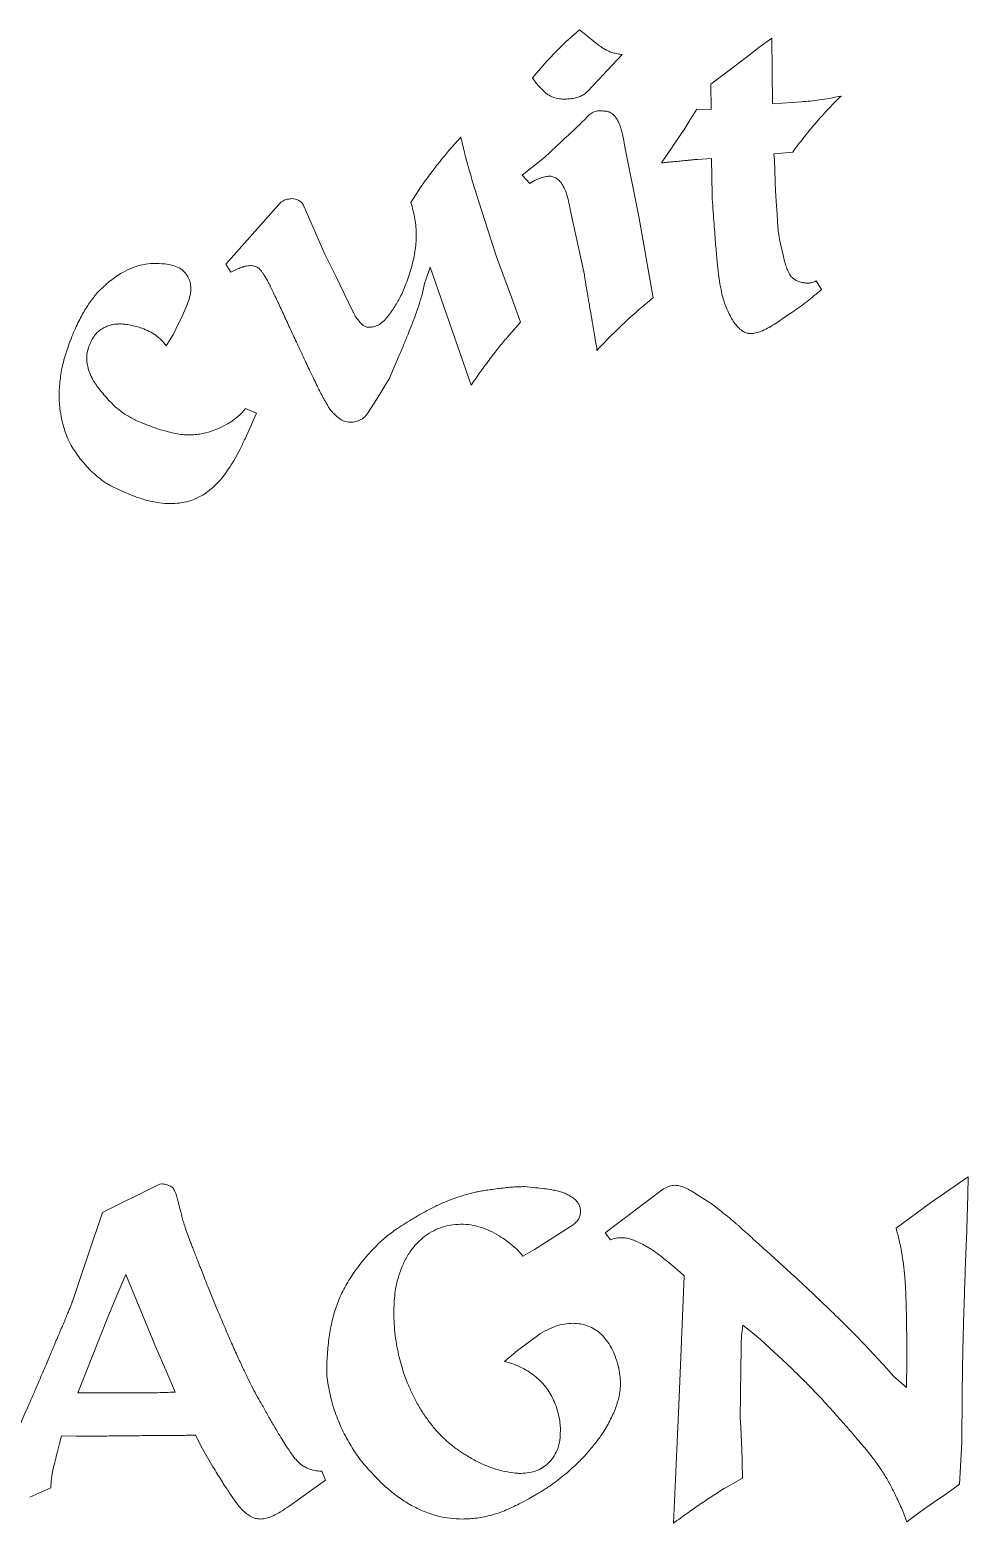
# Model space of a CAD drawing. Header units: millimetres. Extents: x -30 to 30, y -30 to 30.
# Drawn here: x 4.31 to 13.88, y 6.47 to 21.69 of the extents above; entities that cross this region are included whole.
import ezdxf

# ---------------------------------------------------------------- set-up
doc = ezdxf.new("R2010")
doc.units = ezdxf.units.MM

msp = doc.modelspace()

# ---------------------------------------------------------------- linework, layer by layer
at = {"color": 7, "linetype": 'Continuous', "lineweight": 15}
for p, q in [((9.786, 21.576), (9.921, 21.693)), ((9.921, 21.693), (10, 21.632)), ((11.62, 21.412), (11.75, 21.512)), ((11.75, 21.512), (11.881, 21.608)), ((11.881, 21.608), (11.888, 20.94)), ((10.357, 21.442), (10.004, 21.069)), ((11.44, 21.277), (11.62, 21.412)), ((9.478, 21.15), (9.442, 21.204)), ((11.261, 21.141), (11.44, 21.277)), ((11.265, 20.881), (11.261, 21.141)), ((11.056, 20.789), (11.119, 20.885)), ((11.119, 20.885), (11.265, 20.881)), ((11.888, 20.94), (12.185, 20.96)), ((10.994, 20.689), (11.056, 20.789)), ((10.756, 20.339), (10.994, 20.689)), ((10.38, 20.517), (10.525, 19.791)), ((12.095, 20.446), (11.904, 20.429)), ((11.904, 20.429), (11.908, 20.364)), ((9.336, 20.213), (9.567, 20.396)), ((11.267, 20.382), (11.125, 20.372)), ((11.273, 20.007), (11.267, 20.382)), ((11.908, 20.364), (11.921, 20.041)), ((9.414, 20.127), (9.336, 20.213)), ((9.452, 20.151), (9.414, 20.127)), ((8.2, 19.935), (8.303, 20.093)), ((6.312, 19.306), (6.854, 19.914)), ((7.109, 19.895), (7.324, 19.407)), ((8.897, 19.93), (9.071, 19.391)), ((9.97, 19.196), (9.825, 19.863)), ((10.525, 19.791), (10.671, 18.963)), ((11.956, 19.585), (11.962, 19.558)), ((11.962, 19.558), (12.001, 19.382)), ((7.324, 19.407), (7.435, 19.184)), ((9.071, 19.391), (9.239, 18.932)), ((6.363, 19.222), (6.312, 19.306)), ((6.392, 19.236), (6.363, 19.222)), ((7.435, 19.184), (7.609, 18.823)), ((8.399, 19.275), (8.349, 19.134)), ((8.816, 18.071), (8.399, 19.275)), ((8.342, 19.122), (8.32, 19.014)), ((8.349, 19.134), (8.342, 19.122)), ((12.333, 19.135), (12.389, 19.047)), ((5.914, 18.883), (5.857, 18.752)), ((9.239, 18.932), (9.32, 18.714)), ((5.857, 18.752), (5.835, 18.707)), ((12.054, 18.791), (11.927, 18.705)), ((12.085, 18.812), (12.054, 18.791)), ((5.78, 18.592), (5.706, 18.471)), ((5.803, 18.643), (5.78, 18.592)), ((5.835, 18.707), (5.803, 18.643)), ((9.32, 18.714), (9.182, 18.558)), ((4.917, 18.465), (4.897, 18.391)), ((8.076, 18.359), (7.991, 18.16)), ((7.974, 18.125), (7.858, 17.934)), ((7.984, 18.138), (7.974, 18.125)), ((7.991, 18.16), (7.984, 18.138)), ((6.514, 17.832), (6.625, 17.785)), ((7.858, 17.934), (7.758, 17.782)), ((6.625, 17.785), (6.509, 17.526)), ((5.054, 9.637), (5.629, 9.924)), ((13.502, 9.737), (13.885, 10.002)), ((13.885, 10.002), (13.881, 9.819)), ((10.181, 9.431), (10.779, 9.879)), ((11.108, 9.828), (11.263, 9.728)), ((13.881, 9.819), (13.867, 9.353)), ((4.99, 9.445), (5.054, 9.637)), ((13.15, 9.477), (13.502, 9.737)), ((4.972, 9.399), (4.99, 9.445)), ((9.855, 9.513), (9.462, 9.262)), ((4.752, 8.741), (4.972, 9.399)), ((10.236, 9.358), (10.181, 9.431)), ((9.462, 9.262), (9.343, 9.193)), ((11.83, 9.244), (12.076, 9.02)), ((5.292, 9.006), (5.2, 8.792)), ((5.607, 8.248), (5.292, 9.006)), ((10.948, 9.029), (10.857, 9.107)), ((10.989, 8.993), (10.948, 9.029)), ((10.962, 8.33), (10.989, 8.993)), ((6.132, 8.878), (6.223, 8.654)), ((5.2, 8.792), (5.109, 8.572)), ((5.109, 8.572), (4.803, 7.8)), ((9.288, 8.23), (9.494, 8.385)), ((11.574, 8.376), (11.569, 8.303)), ((11.588, 8.49), (11.574, 8.376)), ((11.684, 8.412), (11.588, 8.49)), ((11.766, 8.344), (11.684, 8.412)), ((5.703, 8.024), (5.607, 8.248)), ((9.155, 8.12), (9.288, 8.23)), ((10.934, 7.672), (10.962, 8.33)), ((12.086, 8.047), (11.766, 8.344)), ((12.835, 8.285), (13.054, 8.047)), ((9.206, 8.106), (9.155, 8.12)), ((13.255, 7.855), (13.259, 8.129)), ((5.798, 7.805), (5.703, 8.024)), ((13.054, 8.047), (13.122, 7.97)), ((13.122, 7.97), (13.255, 7.855)), ((4.803, 7.8), (5.406, 7.8)), ((5.748, 7.805), (5.798, 7.805)), ((9.713, 7.549), (9.681, 7.664)), ((10.907, 7.07), (10.934, 7.672)), ((11.56, 7.54), (11.565, 7.453)), ((4.638, 7.362), (4.616, 7.284)), ((4.785, 7.357), (4.638, 7.362)), ((4.803, 7.357), (4.785, 7.357)), ((6.018, 7.344), (6.004, 7.366)), ((6.063, 7.252), (6.018, 7.344)), ((11.565, 7.453), (11.579, 7.129)), ((13.821, 7.362), (13.821, 7.294)), ((4.616, 7.284), (4.592, 7.188)), ((6.182, 7.046), (6.063, 7.252)), ((13.821, 7.294), (13.798, 6.869)), ((10.879, 6.471), (10.907, 7.07)), ((11.579, 7.129), (11.579, 7.088)), ((11.579, 7.088), (11.583, 6.928)), ((7.329, 6.91), (6.959, 6.645)), ((7.292, 7.001), (7.329, 6.91)), ((11.583, 6.928), (11.409, 6.832)), ((13.798, 6.869), (13.666, 6.773)), ((4.529, 6.832), (4.314, 6.736)), ((9.403, 6.718), (9.325, 6.677)), ((9.489, 6.768), (9.403, 6.718)), ((13.666, 6.773), (13.533, 6.681)), ((13.259, 6.485), (13.218, 6.594)), ((13.397, 6.585), (13.259, 6.485)), ((13.533, 6.681), (13.397, 6.585))]:
    msp.add_line(p, q, dxfattribs=at)
for points, knots in [([(10, 21.632), (10.018, 21.616), (10.053, 21.587), (10.102, 21.548), (10.145, 21.516), (10.183, 21.492), (10.222, 21.474), (10.263, 21.46), (10.309, 21.448), (10.341, 21.444), (10.357, 21.442)], [0, 0, 0, 0, 0.1760279, 0.3287517, 0.4571276, 0.562818, 0.6601829, 0.7649484, 0.8786819, 1, 1, 1, 1]), ([(9.442, 21.204), (9.497, 21.269), (9.606, 21.399), (9.727, 21.517), (9.786, 21.576)], [0, 0, 0, 0, 0.505242, 1, 1, 1, 1]), ([(9.839, 20.993), (9.823, 20.991), (9.786, 20.987), (9.728, 20.988), (9.666, 20.998), (9.617, 21.021), (9.579, 21.047), (9.549, 21.076), (9.514, 21.109), (9.491, 21.136), (9.478, 21.15)], [0, 0, 0, 0, 0.121039, 0.265391, 0.416884, 0.566641, 0.649791, 0.749754, 0.865263, 1, 1, 1, 1]), ([(10.004, 21.069), (9.994, 21.059), (9.975, 21.04), (9.936, 21.019), (9.891, 21.002), (9.857, 20.996), (9.839, 20.993)], [0, 0, 0, 0, 0.21772, 0.44839, 0.7075, 1, 1, 1, 1]), ([(12.588, 21.019), (12.542, 20.972), (12.451, 20.88), (12.323, 20.738), (12.204, 20.594), (12.131, 20.495), (12.095, 20.446)], [0, 0, 0, 0, 0.259573, 0.512071, 0.759141, 1, 1, 1, 1]), ([(12.185, 20.96), (12.214, 20.962), (12.276, 20.967), (12.372, 20.979), (12.476, 20.995), (12.549, 21.011), (12.588, 21.019)], [0, 0, 0, 0, 0.219669, 0.453075, 0.710745, 1, 1, 1, 1]), ([(10.018, 20.826), (10.032, 20.837), (10.057, 20.856), (10.089, 20.864), (10.104, 20.867)], [0, 0, 0, 0, 0.520447, 1, 1, 1, 1]), ([(10.104, 20.867), (10.107, 20.868), (10.116, 20.868), (10.133, 20.868), (10.156, 20.866), (10.184, 20.866), (10.215, 20.861), (10.246, 20.845), (10.275, 20.821), (10.301, 20.787), (10.326, 20.741), (10.346, 20.68), (10.366, 20.604), (10.375, 20.548), (10.38, 20.517)], [0, 0, 0, 0, 0.019533, 0.053316, 0.097569, 0.156096, 0.219551, 0.284634, 0.357501, 0.438872, 0.538319, 0.663655, 0.816496, 1, 1, 1, 1]), ([(9.567, 20.396), (9.611, 20.437), (9.702, 20.522), (9.814, 20.627), (9.9, 20.707), (9.951, 20.757), (9.99, 20.795), (10.01, 20.817), (10.018, 20.826)], [0, 0, 0, 0, 0.291403, 0.597048, 0.73937, 0.854678, 0.941525, 1, 1, 1, 1]), ([(8.498, 20.353), (8.532, 20.395), (8.601, 20.479), (8.674, 20.559), (8.71, 20.599)], [0, 0, 0, 0, 0.502156, 1, 1, 1, 1]), ([(8.71, 20.599), (8.722, 20.549), (8.746, 20.446), (8.78, 20.317), (8.812, 20.209), (8.837, 20.121), (8.866, 20.027), (8.887, 19.963), (8.897, 19.93)], [0, 0, 0, 0, 0.221966, 0.454086, 0.576915, 0.708763, 0.85018, 1, 1, 1, 1]), ([(8.303, 20.093), (8.32, 20.117), (8.353, 20.164), (8.403, 20.231), (8.451, 20.294), (8.482, 20.334), (8.498, 20.353)], [0, 0, 0, 0, 0.272277, 0.532305, 0.772836, 1, 1, 1, 1]), ([(11.125, 20.372), (11.115, 20.372), (11.091, 20.371), (11.051, 20.366), (11.002, 20.362), (10.947, 20.356), (10.892, 20.35), (10.841, 20.346), (10.796, 20.341), (10.769, 20.339), (10.756, 20.339)], [0, 0, 0, 0, 0.085824, 0.195206, 0.326074, 0.482156, 0.638238, 0.77799, 0.898032, 1, 1, 1, 1]), ([(9.584, 20.199), (9.563, 20.195), (9.517, 20.184), (9.475, 20.163), (9.452, 20.151)], [0, 0, 0, 0, 0.457259, 1, 1, 1, 1]), ([(9.825, 19.863), (9.82, 19.892), (9.811, 19.945), (9.79, 20.018), (9.768, 20.08), (9.739, 20.129), (9.707, 20.166), (9.67, 20.191), (9.627, 20.203), (9.598, 20.201), (9.584, 20.199)], [0, 0, 0, 0, 0.18816, 0.352043, 0.493712, 0.615204, 0.71881, 0.813072, 0.90388, 1, 1, 1, 1]), ([(6.854, 19.914), (6.86, 19.921), (6.871, 19.934), (6.893, 19.949), (6.916, 19.961), (6.934, 19.964), (6.943, 19.966)], [0, 0, 0, 0, 0.252762, 0.499558, 0.743235, 1, 1, 1, 1]), ([(6.943, 19.966), (6.96, 19.97), (6.994, 19.977), (7.038, 19.965), (7.068, 19.949), (7.087, 19.934), (7.101, 19.916), (7.106, 19.902), (7.109, 19.895)], [0, 0, 0, 0, 0.2617403, 0.5252673, 0.6575952, 0.773321, 0.8869771, 1, 1, 1, 1]), ([(11.401, 18.903), (11.395, 18.925), (11.38, 18.971), (11.364, 19.047), (11.348, 19.134), (11.338, 19.215), (11.329, 19.29), (11.322, 19.359), (11.315, 19.44), (11.307, 19.531), (11.299, 19.634), (11.291, 19.748), (11.282, 19.874), (11.276, 19.961), (11.273, 20.007)], [0, 0, 0, 0, 0.060099, 0.130088, 0.209146, 0.298388, 0.350963, 0.412984, 0.485699, 0.568518, 0.660804, 0.76379, 0.876841, 1, 1, 1, 1]), ([(11.921, 20.041), (11.923, 20.005), (11.928, 19.941), (11.934, 19.852), (11.939, 19.78), (11.941, 19.723), (11.945, 19.678), (11.948, 19.641), (11.952, 19.611), (11.955, 19.593), (11.956, 19.585)], [0, 0, 0, 0, 0.232024, 0.426323, 0.584342, 0.706083, 0.800399, 0.881738, 0.947418, 1, 1, 1, 1]), ([(7.943, 18.744), (7.969, 18.778), (8.021, 18.845), (8.076, 18.937), (8.116, 19.018), (8.145, 19.088), (8.173, 19.167), (8.2, 19.252), (8.225, 19.341), (8.243, 19.429), (8.253, 19.516), (8.256, 19.6), (8.253, 19.684), (8.242, 19.767), (8.225, 19.851), (8.209, 19.907), (8.2, 19.935)], [0, 0, 0, 0, 0.100907, 0.201199, 0.254579, 0.314399, 0.379858, 0.452057, 0.526021, 0.597267, 0.665474, 0.731719, 0.796923, 0.86364, 0.930696, 1, 1, 1, 1]), ([(12.001, 19.382), (12.006, 19.36), (12.016, 19.32), (12.034, 19.265), (12.052, 19.221), (12.071, 19.186), (12.096, 19.162), (12.125, 19.141), (12.159, 19.126), (12.184, 19.12), (12.197, 19.117)], [0, 0, 0, 0, 0.19231, 0.35476, 0.488198, 0.592576, 0.686028, 0.782093, 0.886222, 1, 1, 1, 1]), ([(5.001, 19.012), (5.023, 19.034), (5.066, 19.077), (5.132, 19.133), (5.196, 19.182), (5.24, 19.209), (5.261, 19.221)], [0, 0, 0, 0, 0.280684, 0.541128, 0.78085, 1, 1, 1, 1]), ([(5.261, 19.221), (5.294, 19.238), (5.36, 19.272), (5.467, 19.302), (5.578, 19.316), (5.653, 19.31), (5.69, 19.307)], [0, 0, 0, 0, 0.2523037, 0.497959, 0.7459346, 1, 1, 1, 1]), ([(5.69, 19.307), (5.717, 19.303), (5.767, 19.296), (5.835, 19.27), (5.89, 19.231), (5.914, 19.196), (5.926, 19.178)], [0, 0, 0, 0, 0.289548, 0.544292, 0.774983, 1, 1, 1, 1]), ([(6.485, 19.276), (6.479, 19.274), (6.467, 19.269), (6.446, 19.262), (6.421, 19.249), (6.402, 19.241), (6.392, 19.236)], [0, 0, 0, 0, 0.167196, 0.384028, 0.664211, 1, 1, 1, 1]), ([(7.275, 18), (7.272, 18.005), (7.266, 18.019), (7.254, 18.043), (7.238, 18.076), (7.219, 18.117), (7.195, 18.165), (7.169, 18.222), (7.138, 18.287), (7.092, 18.384), (7.035, 18.508), (6.966, 18.654), (6.901, 18.796), (6.848, 18.91), (6.808, 18.995), (6.781, 19.052), (6.756, 19.103), (6.732, 19.147), (6.71, 19.183), (6.691, 19.214), (6.673, 19.238), (6.653, 19.261), (6.623, 19.281), (6.582, 19.291), (6.535, 19.29), (6.502, 19.281), (6.485, 19.276)], [0, 0, 0, 0, 0.011571, 0.028739, 0.051504, 0.080063, 0.114025, 0.153599, 0.199325, 0.250092, 0.355935, 0.458223, 0.556605, 0.651257, 0.695495, 0.735247, 0.771261, 0.802629, 0.82975, 0.852439, 0.871215, 0.885979, 0.910975, 0.936482, 0.965692, 1, 1, 1, 1]), ([(10.099, 18.426), (10.095, 18.455), (10.085, 18.516), (10.068, 18.613), (10.05, 18.723), (10.033, 18.82), (10.019, 18.901), (10.009, 18.957), (10.001, 19.009), (9.993, 19.056), (9.985, 19.098), (9.98, 19.135), (9.974, 19.167), (9.971, 19.187), (9.97, 19.196)], [0, 0, 0, 0, 0.1105124, 0.2367453, 0.3792613, 0.5382027, 0.6180905, 0.6919948, 0.7597734, 0.8207324, 0.8748733, 0.9228896, 0.9649209, 1, 1, 1, 1]), ([(5.926, 19.178), (5.931, 19.168), (5.941, 19.148), (5.951, 19.115), (5.956, 19.08), (5.958, 19.044), (5.953, 19.006), (5.944, 18.967), (5.932, 18.925), (5.92, 18.897), (5.914, 18.883)], [0, 0, 0, 0, 0.1116767, 0.2219553, 0.3351764, 0.4514646, 0.5748069, 0.7069234, 0.8485315, 1, 1, 1, 1]), ([(12.389, 19.047), (12.365, 19.026), (12.316, 18.985), (12.242, 18.924), (12.165, 18.867), (12.112, 18.83), (12.085, 18.812)], [0, 0, 0, 0, 0.25171, 0.499041, 0.745158, 1, 1, 1, 1]), ([(12.197, 19.117), (12.208, 19.115), (12.228, 19.112), (12.248, 19.112), (12.257, 19.112)], [0, 0, 0, 0, 0.56266, 1, 1, 1, 1]), ([(12.257, 19.112), (12.269, 19.113), (12.296, 19.117), (12.32, 19.128), (12.333, 19.135)], [0, 0, 0, 0, 0.446536, 1, 1, 1, 1]), ([(4.708, 18.474), (4.72, 18.505), (4.742, 18.564), (4.777, 18.647), (4.812, 18.723), (4.859, 18.812), (4.919, 18.91), (4.975, 18.979), (5.001, 19.012)], [0, 0, 0, 0, 0.159662, 0.306371, 0.442727, 0.566596, 0.79413, 1, 1, 1, 1]), ([(8.32, 19.014), (8.308, 18.973), (8.285, 18.891), (8.256, 18.81), (8.241, 18.768)], [0, 0, 0, 0, 0.490424, 1, 1, 1, 1]), ([(10.671, 18.963), (10.621, 18.921), (10.52, 18.836), (10.374, 18.705), (10.234, 18.568), (10.144, 18.474), (10.099, 18.426)], [0, 0, 0, 0, 0.25144, 0.501762, 0.751165, 1, 1, 1, 1]), ([(11.678, 18.597), (11.665, 18.598), (11.639, 18.598), (11.601, 18.612), (11.564, 18.636), (11.529, 18.67), (11.495, 18.713), (11.462, 18.767), (11.431, 18.832), (11.412, 18.879), (11.401, 18.903)], [0, 0, 0, 0, 0.08763, 0.176764, 0.275026, 0.384851, 0.510318, 0.653795, 0.816923, 1, 1, 1, 1]), ([(7.609, 18.823), (7.614, 18.815), (7.623, 18.797), (7.639, 18.766), (7.666, 18.731), (7.695, 18.697), (7.727, 18.67), (7.762, 18.661), (7.8, 18.661), (7.827, 18.669), (7.841, 18.673)], [0, 0, 0, 0, 0.093586, 0.195833, 0.33037, 0.522412, 0.629174, 0.737988, 0.857561, 1, 1, 1, 1]), ([(7.841, 18.673), (7.859, 18.68), (7.897, 18.697), (7.927, 18.728), (7.943, 18.744)], [0, 0, 0, 0, 0.462239, 1, 1, 1, 1]), ([(8.241, 18.768), (8.23, 18.741), (8.208, 18.681), (8.17, 18.585), (8.125, 18.477), (8.093, 18.4), (8.076, 18.359)], [0, 0, 0, 0, 0.200135, 0.433625, 0.701078, 1, 1, 1, 1]), ([(5.063, 18.654), (5.046, 18.643), (5.013, 18.622), (4.973, 18.578), (4.94, 18.525), (4.925, 18.486), (4.917, 18.465)], [0, 0, 0, 0, 0.239696, 0.481858, 0.732098, 1, 1, 1, 1]), ([(5.458, 18.651), (5.438, 18.658), (5.399, 18.671), (5.341, 18.684), (5.287, 18.694), (5.236, 18.696), (5.188, 18.694), (5.143, 18.687), (5.101, 18.673), (5.075, 18.66), (5.063, 18.654)], [0, 0, 0, 0, 0.156467, 0.301638, 0.434706, 0.559772, 0.67512, 0.786854, 0.894069, 1, 1, 1, 1]), ([(5.706, 18.471), (5.69, 18.492), (5.658, 18.532), (5.599, 18.581), (5.532, 18.623), (5.483, 18.642), (5.458, 18.651)], [0, 0, 0, 0, 0.248345, 0.493698, 0.74226, 1, 1, 1, 1]), ([(11.927, 18.705), (11.903, 18.69), (11.858, 18.661), (11.793, 18.627), (11.734, 18.606), (11.696, 18.6), (11.678, 18.597)], [0, 0, 0, 0, 0.313992, 0.58152, 0.808848, 1, 1, 1, 1]), ([(4.621, 17.831), (4.618, 17.857), (4.613, 17.908), (4.613, 17.986), (4.616, 18.065), (4.625, 18.145), (4.637, 18.226), (4.656, 18.308), (4.679, 18.391), (4.699, 18.446), (4.708, 18.474)], [0, 0, 0, 0, 0.1175024, 0.2366061, 0.3568079, 0.4796248, 0.6053878, 0.7336804, 0.8646832, 1, 1, 1, 1]), ([(9.182, 18.558), (9.168, 18.541), (9.138, 18.506), (9.093, 18.45), (9.046, 18.39), (8.982, 18.305), (8.903, 18.199), (8.844, 18.113), (8.816, 18.071)], [0, 0, 0, 0, 0.1100707, 0.2272322, 0.3523584, 0.4861408, 0.7513188, 1, 1, 1, 1]), ([(4.897, 18.391), (4.895, 18.37), (4.892, 18.326), (4.903, 18.259), (4.924, 18.192), (4.946, 18.149), (4.957, 18.126)], [0, 0, 0, 0, 0.2368728, 0.4759926, 0.7293734, 1, 1, 1, 1]), ([(4.957, 18.126), (4.968, 18.11), (4.99, 18.073), (5.033, 18.017), (5.086, 17.955), (5.147, 17.887), (5.22, 17.819), (5.308, 17.759), (5.408, 17.705), (5.481, 17.677), (5.519, 17.663)], [0, 0, 0, 0, 0.079856, 0.17438, 0.283463, 0.407344, 0.541921, 0.683623, 0.835851, 1, 1, 1, 1]), ([(7.434, 17.763), (7.421, 17.775), (7.397, 17.797), (7.371, 17.831), (7.352, 17.864), (7.331, 17.9), (7.305, 17.946), (7.286, 17.981), (7.275, 18)], [0, 0, 0, 0, 0.181023, 0.342031, 0.441308, 0.584908, 0.770844, 1, 1, 1, 1]), ([(4.737, 17.457), (4.723, 17.485), (4.694, 17.54), (4.662, 17.631), (4.636, 17.729), (4.626, 17.796), (4.621, 17.831)], [0, 0, 0, 0, 0.235499, 0.478499, 0.733123, 1, 1, 1, 1]), ([(6.318, 17.669), (6.338, 17.68), (6.376, 17.703), (6.428, 17.743), (6.474, 17.785), (6.501, 17.816), (6.514, 17.832)], [0, 0, 0, 0, 0.2676144, 0.5234386, 0.766136, 1, 1, 1, 1]), ([(5.519, 17.663), (5.552, 17.65), (5.613, 17.628), (5.703, 17.602), (5.782, 17.581), (5.854, 17.569), (5.921, 17.564), (5.985, 17.566), (6.047, 17.572), (6.126, 17.589), (6.218, 17.618), (6.286, 17.652), (6.318, 17.669)], [0, 0, 0, 0, 0.125905, 0.237239, 0.336488, 0.421957, 0.500971, 0.577417, 0.652676, 0.726687, 0.868937, 1, 1, 1, 1]), ([(7.654, 17.705), (7.634, 17.7), (7.596, 17.69), (7.537, 17.697), (7.481, 17.721), (7.45, 17.749), (7.434, 17.763)], [0, 0, 0, 0, 0.251944, 0.487063, 0.729783, 1, 1, 1, 1]), ([(7.758, 17.782), (7.751, 17.773), (7.738, 17.755), (7.713, 17.734), (7.685, 17.716), (7.664, 17.709), (7.654, 17.705)], [0, 0, 0, 0, 0.252926, 0.498182, 0.745835, 1, 1, 1, 1]), ([(6.509, 17.526), (6.493, 17.49), (6.461, 17.422), (6.409, 17.325), (6.356, 17.238), (6.302, 17.16), (6.245, 17.091), (6.186, 17.033), (6.126, 16.982), (6.083, 16.955), (6.062, 16.942)], [0, 0, 0, 0, 0.156808, 0.303344, 0.439227, 0.56694, 0.685726, 0.797149, 0.901541, 1, 1, 1, 1]), ([(4.934, 17.201), (4.915, 17.222), (4.877, 17.261), (4.825, 17.325), (4.778, 17.389), (4.751, 17.435), (4.737, 17.457)], [0, 0, 0, 0, 0.260006, 0.510964, 0.758039, 1, 1, 1, 1]), ([(5.225, 17.004), (5.197, 17.017), (5.144, 17.043), (5.069, 17.087), (5.001, 17.14), (4.957, 17.18), (4.934, 17.201)], [0, 0, 0, 0, 0.267524, 0.500597, 0.73391, 1, 1, 1, 1]), ([(6.062, 16.942), (6.035, 16.928), (5.98, 16.9), (5.889, 16.876), (5.792, 16.863), (5.69, 16.865), (5.581, 16.879), (5.467, 16.908), (5.347, 16.949), (5.267, 16.985), (5.225, 17.004)], [0, 0, 0, 0, 0.105384, 0.212344, 0.322363, 0.439021, 0.563506, 0.697616, 0.843253, 1, 1, 1, 1]), ([(5.629, 9.924), (5.637, 9.926), (5.653, 9.93), (5.679, 9.928), (5.708, 9.922), (5.728, 9.915), (5.739, 9.91)], [0, 0, 0, 0, 0.203547, 0.432533, 0.695878, 1, 1, 1, 1]), ([(5.739, 9.91), (5.751, 9.904), (5.775, 9.891), (5.79, 9.862), (5.8, 9.838), (5.806, 9.82), (5.813, 9.797), (5.821, 9.769), (5.83, 9.736), (5.84, 9.698), (5.851, 9.655), (5.859, 9.625), (5.863, 9.609)], [0, 0, 0, 0, 0.115481, 0.243071, 0.285576, 0.341735, 0.414129, 0.50222, 0.604677, 0.72098, 0.853555, 1, 1, 1, 1]), ([(8.416, 9.682), (8.45, 9.699), (8.522, 9.735), (8.636, 9.779), (8.749, 9.818), (8.841, 9.841), (8.912, 9.855), (8.97, 9.865), (9.036, 9.874), (9.105, 9.883), (9.175, 9.891), (9.241, 9.897), (9.301, 9.9), (9.339, 9.901), (9.357, 9.901)], [0, 0, 0, 0, 0.1170684, 0.2476332, 0.3756359, 0.4848291, 0.538684, 0.5992105, 0.6663314, 0.740843, 0.815194, 0.8832703, 0.9450634, 1, 1, 1, 1]), ([(9.357, 9.901), (9.395, 9.898), (9.464, 9.891), (9.558, 9.881), (9.633, 9.87), (9.691, 9.86), (9.739, 9.846), (9.781, 9.83), (9.821, 9.808), (9.859, 9.784), (9.891, 9.756), (9.914, 9.723), (9.929, 9.688), (9.931, 9.663), (9.932, 9.65)], [0, 0, 0, 0, 0.1680622, 0.3070122, 0.4179858, 0.5011332, 0.5688508, 0.6356618, 0.7017828, 0.7683954, 0.8324315, 0.8896279, 0.9441586, 1, 1, 1, 1]), ([(10.779, 9.879), (10.798, 9.889), (10.834, 9.909), (10.874, 9.913), (10.893, 9.915)], [0, 0, 0, 0, 0.529846, 1, 1, 1, 1]), ([(10.893, 9.915), (10.908, 9.914), (10.941, 9.911), (10.991, 9.893), (11.048, 9.866), (11.087, 9.841), (11.108, 9.828)], [0, 0, 0, 0, 0.190394, 0.416143, 0.684972, 1, 1, 1, 1]), ([(5.863, 9.609), (5.867, 9.592), (5.876, 9.555), (5.894, 9.497), (5.916, 9.432), (5.938, 9.373), (5.959, 9.32), (5.976, 9.274), (5.996, 9.222), (6.02, 9.165), (6.043, 9.101), (6.072, 9.032), (6.101, 8.957), (6.122, 8.905), (6.132, 8.878)], [0, 0, 0, 0, 0.06826, 0.146291, 0.23395, 0.332375, 0.387944, 0.451544, 0.52318, 0.602675, 0.68989, 0.785756, 0.888863, 1, 1, 1, 1]), ([(8.046, 9.463), (8.071, 9.48), (8.124, 9.515), (8.21, 9.569), (8.309, 9.625), (8.379, 9.663), (8.416, 9.682)], [0, 0, 0, 0, 0.208215, 0.44467, 0.708024, 1, 1, 1, 1]), ([(9.932, 9.65), (9.931, 9.637), (9.929, 9.611), (9.914, 9.573), (9.889, 9.54), (9.866, 9.522), (9.855, 9.513)], [0, 0, 0, 0, 0.240145, 0.479574, 0.727748, 1, 1, 1, 1]), ([(11.263, 9.728), (11.283, 9.714), (11.324, 9.684), (11.386, 9.634), (11.452, 9.581), (11.496, 9.542), (11.519, 9.523)], [0, 0, 0, 0, 0.223103, 0.463988, 0.724381, 1, 1, 1, 1]), ([(7.826, 9.275), (7.861, 9.31), (7.929, 9.378), (8.007, 9.435), (8.046, 9.463)], [0, 0, 0, 0, 0.501212, 1, 1, 1, 1]), ([(8.708, 9.518), (8.673, 9.516), (8.604, 9.513), (8.503, 9.485), (8.408, 9.441), (8.319, 9.38), (8.239, 9.302), (8.171, 9.208), (8.113, 9.1), (8.087, 9.02), (8.073, 8.979)], [0, 0, 0, 0, 0.116912, 0.231395, 0.346873, 0.46674, 0.590865, 0.71904, 0.853954, 1, 1, 1, 1]), ([(9.101, 9.399), (9.069, 9.417), (9.008, 9.453), (8.91, 9.49), (8.811, 9.514), (8.743, 9.517), (8.708, 9.518)], [0, 0, 0, 0, 0.2626001, 0.5097962, 0.7512943, 1, 1, 1, 1]), ([(11.519, 9.523), (11.526, 9.516), (11.543, 9.502), (11.57, 9.478), (11.601, 9.449), (11.638, 9.418), (11.678, 9.379), (11.725, 9.339), (11.776, 9.292), (11.811, 9.26), (11.83, 9.244)], [0, 0, 0, 0, 0.069548, 0.155924, 0.25677, 0.37457, 0.507897, 0.65593, 0.82067, 1, 1, 1, 1]), ([(13.259, 8.129), (13.259, 8.178), (13.26, 8.27), (13.258, 8.403), (13.257, 8.526), (13.254, 8.638), (13.251, 8.739), (13.249, 8.829), (13.243, 8.908), (13.238, 9), (13.226, 9.107), (13.207, 9.232), (13.182, 9.355), (13.161, 9.436), (13.15, 9.477)], [0, 0, 0, 0, 0.106205, 0.204621, 0.294754, 0.377598, 0.451675, 0.518463, 0.577025, 0.627806, 0.721366, 0.814521, 0.907008, 1, 1, 1, 1]), ([(9.343, 9.193), (9.327, 9.212), (9.294, 9.251), (9.236, 9.303), (9.172, 9.354), (9.125, 9.384), (9.101, 9.399)], [0, 0, 0, 0, 0.2329644, 0.475955, 0.7308845, 1, 1, 1, 1]), ([(10.35, 9.38), (10.331, 9.38), (10.292, 9.378), (10.255, 9.365), (10.236, 9.358)], [0, 0, 0, 0, 0.481977, 1, 1, 1, 1]), ([(10.857, 9.107), (10.83, 9.129), (10.778, 9.171), (10.702, 9.229), (10.631, 9.276), (10.565, 9.314), (10.505, 9.343), (10.449, 9.364), (10.398, 9.378), (10.365, 9.38), (10.35, 9.38)], [0, 0, 0, 0, 0.179882, 0.342038, 0.487987, 0.616985, 0.731125, 0.832232, 0.92179, 1, 1, 1, 1]), ([(13.867, 9.353), (13.864, 9.28), (13.857, 9.129), (13.85, 8.895), (13.842, 8.646), (13.834, 8.386), (13.828, 8.123), (13.825, 7.863), (13.822, 7.61), (13.822, 7.444), (13.821, 7.362)], [0, 0, 0, 0, 0.110214, 0.228025, 0.352798, 0.485186, 0.619216, 0.749579, 0.876617, 1, 1, 1, 1]), ([(7.342, 7.997), (7.343, 8.061), (7.346, 8.187), (7.365, 8.368), (7.396, 8.535), (7.434, 8.666), (7.472, 8.765), (7.507, 8.838), (7.546, 8.911), (7.592, 8.984), (7.642, 9.058), (7.698, 9.131), (7.76, 9.203), (7.804, 9.251), (7.826, 9.275)], [0, 0, 0, 0, 0.138058, 0.266901, 0.387294, 0.500304, 0.55617, 0.613272, 0.672268, 0.733606, 0.796353, 0.861967, 0.929569, 1, 1, 1, 1]), ([(12.076, 9.02), (12.148, 8.954), (12.286, 8.826), (12.484, 8.638), (12.665, 8.459), (12.78, 8.341), (12.835, 8.285)], [0, 0, 0, 0, 0.275772, 0.534632, 0.775717, 1, 1, 1, 1]), ([(8.073, 8.979), (8.066, 8.952), (8.051, 8.897), (8.037, 8.81), (8.029, 8.714), (8.028, 8.648), (8.027, 8.613)], [0, 0, 0, 0, 0.221218, 0.460548, 0.720912, 1, 1, 1, 1]), ([(4.588, 8.344), (4.599, 8.369), (4.619, 8.417), (4.649, 8.486), (4.675, 8.547), (4.696, 8.601), (4.716, 8.646), (4.731, 8.685), (4.743, 8.716), (4.75, 8.734), (4.752, 8.741)], [0, 0, 0, 0, 0.1918597, 0.3657837, 0.5205657, 0.6548083, 0.7696849, 0.8654489, 0.9426952, 1, 1, 1, 1]), ([(6.223, 8.654), (6.248, 8.596), (6.294, 8.486), (6.362, 8.328), (6.426, 8.184), (6.468, 8.094), (6.488, 8.052)], [0, 0, 0, 0, 0.285587, 0.546791, 0.785356, 1, 1, 1, 1]), ([(8.027, 8.613), (8.028, 8.576), (8.029, 8.5), (8.04, 8.385), (8.057, 8.272), (8.08, 8.166), (8.107, 8.073), (8.131, 7.989), (8.158, 7.913), (8.181, 7.866), (8.192, 7.841)], [0, 0, 0, 0, 0.140528, 0.288244, 0.43365, 0.571584, 0.695803, 0.801528, 0.898813, 1, 1, 1, 1]), ([(9.494, 8.385), (9.524, 8.404), (9.583, 8.44), (9.674, 8.479), (9.765, 8.503), (9.825, 8.506), (9.855, 8.508)], [0, 0, 0, 0, 0.276682, 0.533418, 0.771563, 1, 1, 1, 1]), ([(9.855, 8.508), (9.881, 8.507), (9.933, 8.504), (10.009, 8.483), (10.079, 8.447), (10.143, 8.398), (10.199, 8.334), (10.248, 8.259), (10.287, 8.172), (10.306, 8.108), (10.316, 8.075)], [0, 0, 0, 0, 0.1162342, 0.2292584, 0.3409909, 0.4579075, 0.58015, 0.7091039, 0.8480864, 1, 1, 1, 1]), ([(4.369, 7.828), (4.383, 7.859), (4.408, 7.919), (4.444, 8.004), (4.478, 8.082), (4.507, 8.151), (4.532, 8.211), (4.554, 8.262), (4.572, 8.306), (4.583, 8.332), (4.588, 8.344)], [0, 0, 0, 0, 0.182194, 0.348602, 0.498599, 0.631724, 0.74844, 0.848284, 0.93235, 1, 1, 1, 1]), ([(11.569, 8.303), (11.569, 8.282), (11.57, 8.233), (11.568, 8.15), (11.567, 8.046), (11.565, 7.928), (11.563, 7.809), (11.562, 7.703), (11.56, 7.615), (11.56, 7.563), (11.56, 7.54)], [0, 0, 0, 0, 0.082315, 0.191504, 0.328418, 0.491336, 0.65512, 0.794633, 0.909887, 1, 1, 1, 1]), ([(9.681, 7.664), (9.671, 7.69), (9.65, 7.742), (9.61, 7.814), (9.562, 7.879), (9.506, 7.938), (9.442, 7.99), (9.371, 8.036), (9.291, 8.076), (9.235, 8.096), (9.206, 8.106)], [0, 0, 0, 0, 0.125195, 0.246254, 0.365993, 0.485908, 0.606351, 0.732459, 0.862607, 1, 1, 1, 1]), ([(10.316, 8.075), (10.322, 8.042), (10.335, 7.981), (10.338, 7.92), (10.339, 7.892)], [0, 0, 0, 0, 0.541019, 1, 1, 1, 1]), ([(6.488, 8.052), (6.505, 8.016), (6.537, 7.948), (6.586, 7.849), (6.635, 7.758), (6.668, 7.7), (6.685, 7.672)], [0, 0, 0, 0, 0.2739571, 0.5312593, 0.7734425, 1, 1, 1, 1]), ([(7.58, 7.275), (7.564, 7.303), (7.532, 7.359), (7.49, 7.446), (7.452, 7.534), (7.419, 7.624), (7.392, 7.715), (7.371, 7.808), (7.353, 7.902), (7.346, 7.965), (7.342, 7.997)], [0, 0, 0, 0, 0.127454, 0.253238, 0.378075, 0.50279, 0.626163, 0.750256, 0.8748, 1, 1, 1, 1]), ([(12.52, 7.595), (12.487, 7.632), (12.42, 7.707), (12.314, 7.819), (12.202, 7.933), (12.125, 8.008), (12.086, 8.047)], [0, 0, 0, 0, 0.236619, 0.482701, 0.736878, 1, 1, 1, 1]), ([(3.93, 6.891), (3.959, 6.944), (4.015, 7.048), (4.075, 7.167), (4.114, 7.25), (4.138, 7.302), (4.166, 7.365), (4.199, 7.438), (4.235, 7.521), (4.276, 7.614), (4.321, 7.717), (4.353, 7.79), (4.369, 7.828)], [0, 0, 0, 0, 0.17603, 0.340853, 0.386001, 0.441722, 0.508329, 0.585247, 0.673062, 0.771447, 0.880146, 1, 1, 1, 1]), ([(5.406, 7.8), (5.434, 7.8), (5.49, 7.8), (5.575, 7.8), (5.661, 7.801), (5.719, 7.804), (5.748, 7.805)], [0, 0, 0, 0, 0.243191, 0.492173, 0.746974, 1, 1, 1, 1]), ([(8.192, 7.841), (8.209, 7.804), (8.243, 7.73), (8.302, 7.626), (8.367, 7.529), (8.437, 7.439), (8.513, 7.357), (8.595, 7.282), (8.682, 7.214), (8.745, 7.175), (8.777, 7.156)], [0, 0, 0, 0, 0.134829, 0.265594, 0.392392, 0.516163, 0.638113, 0.759087, 0.879379, 1, 1, 1, 1]), ([(10.339, 7.892), (10.338, 7.873), (10.337, 7.836), (10.328, 7.779), (10.314, 7.72), (10.295, 7.658), (10.27, 7.595), (10.238, 7.53), (10.202, 7.462), (10.175, 7.417), (10.161, 7.394)], [0, 0, 0, 0, 0.102581, 0.209952, 0.322838, 0.443097, 0.569407, 0.704694, 0.848838, 1, 1, 1, 1]), ([(6.685, 7.672), (6.705, 7.636), (6.743, 7.568), (6.799, 7.471), (6.85, 7.385), (6.896, 7.309), (6.937, 7.244), (6.974, 7.19), (7.006, 7.146), (7.042, 7.103), (7.087, 7.06), (7.15, 7.027), (7.219, 7.004), (7.267, 7.002), (7.292, 7.001)], [0, 0, 0, 0, 0.129849, 0.24796, 0.353055, 0.446105, 0.527726, 0.596794, 0.652998, 0.698418, 0.774263, 0.84743, 0.921787, 1, 1, 1, 1]), ([(9.726, 7.412), (9.726, 7.433), (9.724, 7.479), (9.717, 7.525), (9.713, 7.549)], [0, 0, 0, 0, 0.464425, 1, 1, 1, 1]), ([(13.218, 6.594), (13.199, 6.638), (13.161, 6.722), (13.102, 6.842), (13.042, 6.948), (12.989, 7.03), (12.943, 7.094), (12.903, 7.147), (12.856, 7.207), (12.801, 7.272), (12.741, 7.344), (12.673, 7.422), (12.599, 7.507), (12.547, 7.565), (12.52, 7.595)], [0, 0, 0, 0, 0.117078, 0.22541, 0.324963, 0.416043, 0.463101, 0.517685, 0.579393, 0.648592, 0.725373, 0.809335, 0.900891, 1, 1, 1, 1]), ([(6.004, 7.366), (5.987, 7.366), (5.95, 7.366), (5.891, 7.366), (5.824, 7.365), (5.75, 7.365), (5.669, 7.364), (5.58, 7.364), (5.484, 7.363), (5.383, 7.362), (5.283, 7.36), (5.188, 7.36), (5.103, 7.359), (5.026, 7.358), (4.958, 7.358), (4.898, 7.357), (4.848, 7.357), (4.817, 7.357), (4.803, 7.357)], [0, 0, 0, 0, 0.042903, 0.091856, 0.147412, 0.209018, 0.276675, 0.350381, 0.430688, 0.517051, 0.602863, 0.68152, 0.752476, 0.816283, 0.873489, 0.922995, 0.964798, 1, 1, 1, 1]), ([(9.325, 6.978), (9.353, 6.98), (9.408, 6.982), (9.487, 7.005), (9.557, 7.042), (9.617, 7.093), (9.666, 7.157), (9.702, 7.233), (9.722, 7.319), (9.725, 7.38), (9.726, 7.412)], [0, 0, 0, 0, 0.128533, 0.248264, 0.364185, 0.482529, 0.602864, 0.725875, 0.856624, 1, 1, 1, 1]), ([(10.161, 7.394), (10.138, 7.361), (10.091, 7.293), (10.008, 7.193), (9.912, 7.09), (9.838, 7.025), (9.8, 6.992)], [0, 0, 0, 0, 0.220157, 0.457507, 0.715288, 1, 1, 1, 1]), ([(4.592, 7.188), (4.586, 7.162), (4.573, 7.106), (4.55, 7.02), (4.533, 6.928), (4.53, 6.864), (4.529, 6.832)], [0, 0, 0, 0, 0.223121, 0.474516, 0.73717, 1, 1, 1, 1]), ([(7.781, 7.005), (7.762, 7.027), (7.724, 7.069), (7.671, 7.136), (7.623, 7.204), (7.594, 7.252), (7.58, 7.275)], [0, 0, 0, 0, 0.255772, 0.508524, 0.755049, 1, 1, 1, 1]), ([(8.777, 7.156), (8.814, 7.134), (8.887, 7.09), (9.005, 7.041), (9.124, 7.002), (9.206, 6.989), (9.247, 6.983)], [0, 0, 0, 0, 0.25715, 0.507391, 0.753965, 1, 1, 1, 1]), ([(6.666, 6.512), (6.648, 6.514), (6.612, 6.517), (6.56, 6.54), (6.509, 6.577), (6.468, 6.618), (6.435, 6.659), (6.407, 6.697), (6.376, 6.741), (6.342, 6.79), (6.306, 6.846), (6.267, 6.907), (6.225, 6.975), (6.197, 7.022), (6.182, 7.046)], [0, 0, 0, 0, 0.070692, 0.144594, 0.227947, 0.321951, 0.376764, 0.440045, 0.511856, 0.592239, 0.681225, 0.778837, 0.885091, 1, 1, 1, 1]), ([(8.727, 6.512), (8.685, 6.514), (8.601, 6.517), (8.476, 6.541), (8.354, 6.58), (8.234, 6.635), (8.116, 6.704), (8.001, 6.79), (7.887, 6.89), (7.817, 6.966), (7.781, 7.005)], [0, 0, 0, 0, 0.114398, 0.228717, 0.344645, 0.464048, 0.587408, 0.717564, 0.854645, 1, 1, 1, 1]), ([(9.247, 6.983), (9.258, 6.982), (9.284, 6.979), (9.31, 6.978), (9.325, 6.978)], [0, 0, 0, 0, 0.428459, 1, 1, 1, 1]), ([(9.8, 6.992), (9.773, 6.969), (9.724, 6.929), (9.663, 6.882), (9.617, 6.848), (9.578, 6.823), (9.535, 6.796), (9.505, 6.778), (9.489, 6.768)], [0, 0, 0, 0, 0.2721007, 0.4960087, 0.602284, 0.7218897, 0.8544509, 1, 1, 1, 1]), ([(11.409, 6.832), (11.368, 6.806), (11.283, 6.752), (11.153, 6.665), (11.018, 6.571), (10.927, 6.505), (10.879, 6.471)], [0, 0, 0, 0, 0.228838, 0.471638, 0.729062, 1, 1, 1, 1]), ([(6.959, 6.645), (6.93, 6.625), (6.877, 6.589), (6.8, 6.546), (6.73, 6.519), (6.686, 6.515), (6.666, 6.512)], [0, 0, 0, 0, 0.321132, 0.591059, 0.815285, 1, 1, 1, 1]), ([(9.325, 6.677), (9.275, 6.652), (9.178, 6.603), (9.027, 6.551), (8.877, 6.519), (8.776, 6.515), (8.727, 6.512)], [0, 0, 0, 0, 0.266578, 0.518774, 0.762059, 1, 1, 1, 1])]:
    msp.add_open_spline(points, degree=3, knots=knots, dxfattribs=at)

doc.saveas('drawing.dxf')
